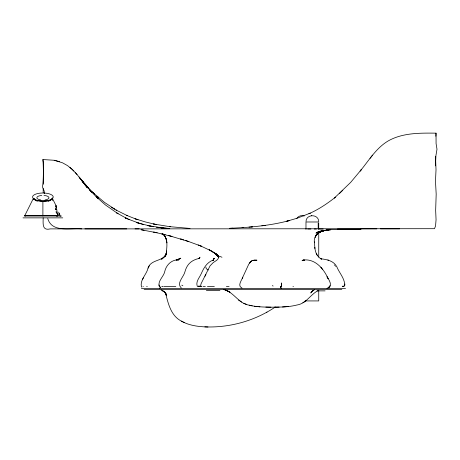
<?xml version="1.0" encoding="UTF-8"?>
<svg xmlns="http://www.w3.org/2000/svg" width="460" height="460" viewBox="0 0 460 460"><rect width="100%" height="100%" fill="white"/><g stroke="black" fill="none" stroke-linecap="round" stroke-linejoin="round"><path stroke-width="0.69" d="M43.171 217.885C43.142 223.709 41.952 231.023 50.393 228.884L139.196 228.884M43.177 192.803L43.188 188.56M435.654 165.882L435.608 156.406M43.355 184.236L43.378 162.656L42.924 159.545L54.2 160.27L62.508 162.805L67.568 165.64L72.053 169.257L77.038 174.518L82.392 181.188L79.04 176.956M160.287 287.506C155.94 282.417 163.777 276.765 164.703 271.682C166.135 265.23 171.022 260.107 177.859 259.745L176.151 260.142L180.786 258.169L179.147 259.032L177.916 260.343L179.504 258.474L178.687 259.572M166.583 250.93L166.209 254.391C166.658 247.618 168.728 238.878 162.771 233.904M435.867 136.235L436.028 133.153C420.084 132.998 402.966 132.75 388.614 140.691C376.257 147.786 368.978 160.436 360.122 171.091L361.439 169.487L350.647 182.401L334.368 198.053L335.535 197.133C327.301 203.584 318.59 209.495 308.976 213.704L310.241 213.13L297.344 218.161L286.223 221.392L289.357 220.558C273.936 224.739 257.991 226.538 242.086 227.671L243.547 227.585L229.753 228.321L232.978 228.189M306.009 221.358C306.337 213.894 318.389 213.894 318.717 221.358M344.914 284.004L344.672 285.855C345.161 278.771 339.192 272.947 336.754 266.616C333.466 260.711 326.899 259.492 320.833 258.784L321.597 259.164C317.204 257.013 315.244 252.241 314.818 247.618L314.916 248.279L314.381 241.931L314.364 242.742C313.162 234.514 321.178 230.121 328.239 229.948C323.811 230.506 318.878 231.478 316.031 235.267C318.878 231.483 323.777 230.564 328.181 229.891M436.028 133.153L436.08 143.549L437 149.23L435.93 155.543L435.689 161.058L436.017 169.734L435.488 181.297L436.183 194.097L435.66 210.364L436.057 219.753L435.562 225.929L434.493 228.695L135.033 228.879M52.262 198.524L52.233 198.277M166.457 252.172L165.709 255.651L166.25 253.282L165.025 256.507L165.945 254.271L164.174 257.105L161.569 259.313L165.6 255.432C161.098 261.401 150.644 259.796 148.039 268.111C146.654 274.459 139.874 279.806 141.398 286.649L141.881 287.201M213.314 260.285L214.032 258.261L212.968 260.527M200.997 286.419L200.698 285.206L201.095 283.699L210.047 265.863L213.17 262.643L216.792 260.239L218.195 258.669L218.695 256.49L220.242 256.542L221.984 257.249M33.678 199.697L33.983 198.49M33.321 198.501L24.771 215.636L25.547 216.022M204.947 276.293L205.884 274.47M142.427 279.645L143.399 277.805M249.728 263.149L250.407 261.884L248.693 264.322L242.293 278.242L242.771 277.179C241.701 280.324 237.021 285.936 241.971 288.017M148.039 268.111L149.287 265.857M213.014 260.55L214.245 258.347L213.089 260.124C206.908 262.373 203.786 267.887 201.284 273.625C199.6 277.541 195.483 281.715 197.254 286.235M329.314 287.534C332.143 284.038 328.986 279.795 326.979 276.77L328.244 278.714M296.585 218.701C298.063 216.131 301.444 214.923 304.215 215.97M159.631 288.368L160.592 286.988M280.422 287.609L281.635 285.493L281.468 283.101L281.652 284.918L280.778 287.207L281.635 285.493L281.48 283.015L281.652 284.918L281.181 286.626L280.335 287.488M198.852 258.733L200.014 257.226L198.668 258.738L199.123 258.393C191.383 260.233 186.961 264.126 184.886 271.952C183.689 276.966 176.157 283.193 181.263 287.92M370.035 158.372L372.554 155.135M312.449 290.892L310.736 292.986L313.099 290.45L311.932 291.502L314.496 289.702M342.815 190.262L339.405 193.591M223.646 289.547L226.924 290.536L230.006 292.232L225.457 290.018C234.462 293.336 239.137 303.703 249.182 305.187C256.295 306.981 263.678 307.061 270.963 307.188C279.588 307.119 288.357 307.188 296.775 305.049C306.067 303.767 310.333 294.618 317.986 290.662M56.764 215.372L56.994 216.022L57.598 215.585L57.316 214.423M275.316 307.01C254.742 320.896 229.62 327.894 204.838 326.882C196.788 326.473 188.519 325.191 181.43 321.132C171.005 315.893 168.245 303.767 165.64 293.451M302.858 302.755L305.624 301.07M328.06 287.891L330.067 285.804L329.003 287.316L326.985 288.449M204.838 326.882L207.983 326.991M266.351 312.478L267.013 312.081M56.844 215.441L56.994 216.022L57.638 215.665L56.264 206.08A4.87 0.293 84.9 0 0 56.149 205.884L52.325 198.231M343.367 286.281L343.769 286.143L342.568 286.16M56.149 205.879L55.378 206.27L56.143 205.896L56.143 207.517M321.862 230.886L316.865 232.455L319.976 231.23L316.009 233.134C319.832 230.696 324.478 230.471 328.854 229.971L327.117 230.121L330.786 229.793M325.162 230.431C321.091 231.219 316.584 233.128 315.083 237.325C316.589 232.789 321.483 230.989 325.801 230.316L323.897 230.627L328.601 229.983L320.367 231.265L323.644 230.604M311.426 215.665L311.736 215.631M261.82 225.814L265.282 225.394L264.017 225.544M328.854 229.971L327.037 230.167L330.435 229.81M248.992 227.136L252.563 226.826L251.459 226.924M288.575 306.515L282.469 306.958M198.237 286.131L200.278 286.097M279.116 307.096L274.321 307.194M399.688 228.85L380.472 228.867M57.005 215.665L57.638 215.665M24.276 216.022L61.508 216.022M23 217.867L62.784 217.867M318.74 221.984L305.98 221.984L305.98 229.454M84.876 228.867L126.73 228.879M361.008 228.873L376.872 228.867M307.688 229.045L308.418 229.045M308.855 229.045L310.948 229.045M314.191 229.045L316.463 229.045M323.207 229.051L318.188 229.045L318.188 223.06L318.717 223.06L318.717 229.045M337.433 229.051L360.904 229.051L360.904 229.454L329.716 229.454M142.974 286.522L143.353 286.522M146.654 286.522L147.257 286.522M161.736 286.522L162.328 286.522M162.667 286.522L163.036 286.522M163.881 286.522L175.835 286.522M197.65 286.522L201.94 286.522M203.153 286.522L205.338 286.522M207.443 286.522L214.343 286.522M226.383 286.522L229.068 286.522M292.986 286.522L293.451 286.522M342.246 286.522L344.258 286.522M141.41 288.368L345.535 288.368M281.083 288.57L281.664 288.57M144.095 289.369L341.832 289.369M206.367 290.565L219.903 290.565M316.986 290.869L325.082 290.869M305.118 300.926L318.74 300.926L318.745 290.22M81.782 228.867C70.627 227.671 51.974 233.117 47.754 218.563M57.598 215.585L24.771 215.636L26.036 215.654M270.963 307.188L265.834 307.084M190.037 228.442L169.389 226.63L170.292 226.745L153.456 223.968L156.693 224.601M169.826 228.465L160.155 227.706M166.307 228.235L156.682 227.24L163.116 228.005L147.763 225.578L153.416 226.728L150.535 226.17M258.773 306.711L259.934 306.814M304.687 260.245L302.898 260.078C314.876 258.319 323.506 268.433 327.98 278.317M254.432 306.222L257.157 306.573M327.819 260.009L328.589 260.153M140.812 229.678L157.205 232.84L171.988 236.48L168.596 235.6M141.41 229.781L144.026 230.27M154.658 232.288L153.68 232.081L157.205 232.84M150.362 226.136L136.735 222.605L143.491 224.549M54.2 160.27L59.725 161.678M154.405 224.152L144.998 221.846L135.044 218.742L138.017 219.73M249.182 305.187L252.224 305.865M165.232 234.738L161.88 233.898L163.099 234.209M170.424 236.072L188.818 241.575L185.805 240.591M182.856 285.746L181.769 285.148M181.642 239.275L180.607 238.958L183.638 239.907M140.168 223.612L128.627 219.305M187.962 241.287L201.376 246.209L198.237 244.956M135.625 218.937L126.73 215.401L127.449 215.717L116.041 210.036L116.84 210.49L104.431 202.36L92.115 191.906L94.484 194.131L86.831 186.283L88.073 187.628L80.08 178.261M243.806 303.272L246.836 304.491M200.37 245.801L211.997 251.292L216.073 254.138L218.385 256.41L214.831 253.063L218.385 256.41M125.482 217.936L129.3 219.61L125.482 217.936L126.983 218.598L116.731 212.928L118.042 213.745L105.449 204.97L96.082 196.679L98.02 198.605L89.194 189.468L91.58 192.061L79.971 178.129L87.383 187.99M272.286 285.637L273.131 286.028M181.43 321.132L184.425 322.661M161.126 289.926L164.841 292.186L166.566 294.923L164.841 292.186L162.035 290.398C164.237 291.404 166.014 293.348 166.635 295.711L164.772 292.146L165.945 293.957M113.643 208.633L114.465 209.145L111.481 207.259M241.58 302.082L238.757 300.11L239.551 300.667M162.576 233.795C165.496 235.808 166.595 239.482 166.859 242.863C166.577 239.568 165.542 236.095 162.823 234.008M69.926 167.417L73.887 171.022M96.824 196.155L98.756 197.829L97.399 196.656M90.701 191.113L91.58 192.061M218.276 256.392L216.148 253.73L218.166 256.398L216.654 254.15M75.342 172.575L77.038 174.518M84.784 183.919L87.09 186.576L85.813 185.104M218.523 256.634L214.751 253.086L209.122 249.694L216.073 254.138L218.897 257.209M218.184 255.685L217.471 254.794L218.793 257.071M82.489 181.412L84.036 183.413M83.484 182.701L80.73 179.107L87.164 187.674M320.873 267.197L322.581 269.428M82.915 181.947L85.048 184.805M218.166 256.398L217.229 255.07L218.713 257.209M280.473 286.988L281.428 288.368M216.671 254.282L217.896 256.594L217.315 255.392M316.187 253.316L317.325 255.524M51.802 199.088L52.043 199.565M52.279 200.048L52.52 200.525M158.861 284.941L159.246 286.252M56.361 213.405L56.43 213.699M56.12 212.267L56.011 211.709M55.89 209.191L55.953 209.564M55.648 209.593L55.585 209.196M56.867 215.613L56.913 215.953M56.896 215.337L56.994 216.022M55.511 208.633L55.43 207.926M42.924 159.545C43.516 168.653 43.637 178.037 42.504 187.088L44.218 191.101L44.355 193.695M318.74 232.3L318.74 257.157M42.895 201.468L42.895 216.022M47.167 200.261A6.043 2.334 0 0 1 38.617 200.261M51.532 198.91A8.671 3.352 0 0 1 48.357 201.21M37.427 201.21A8.671 3.352 0 0 1 34.224 198.611M43.993 195.448A6.043 2.334 0 0 1 48.909 197.518A6.043 2.334 0 0 1 45.12 199.916M40.67 199.916A6.043 2.334 0 0 1 36.875 197.518A6.043 2.334 0 0 1 41.791 195.448M52.336 197.932A9.418 3.26 0.1 0 1 52.359 198.231M55.901 208.84A26.105 1.685 84.3 0 1 56.051 209.783M56.361 211.91A26.105 1.685 84.3 0 1 56.453 212.583M42.889 201.417A9.407 3.26 1 0 1 33.534 198.524M52.302 198.524A9.424 3.433 0 0 1 42.889 201.589M59.259 214.676A21.367 3.243 74.1 0 1 58.742 212.094M60.231 216.424A42.527 13.984 63.7 0 1 59.438 213.296M59.121 215.09A23.724 3.208 73.8 0 1 59.029 214.67M58.265 215.585A43.619 13.725 63.6 0 1 57.655 213.147M208.299 270.02A10.344 3.996 0.3 0 1 205.953 267.139M334.253 264.977A10.344 3.973 -2.6 0 1 334.788 265.311M335.558 266.029A10.344 3.973 -2.6 0 1 335.788 266.397M251.212 261.188L250.039 262.321L251.833 260.734L251.212 261.188M303.479 260.262L302.053 260.728L304.25 260.026L303.479 260.262M253.949 260.233L252.465 260.699L254.397 260.107L256.95 260.193L253.949 260.233M37.72 200.456A10.344 3.996 0 0 0 53.239 196.995A10.344 3.996 0 0 0 37.72 193.533A10.344 3.996 0 0 0 37.72 200.456"/></g></svg>
